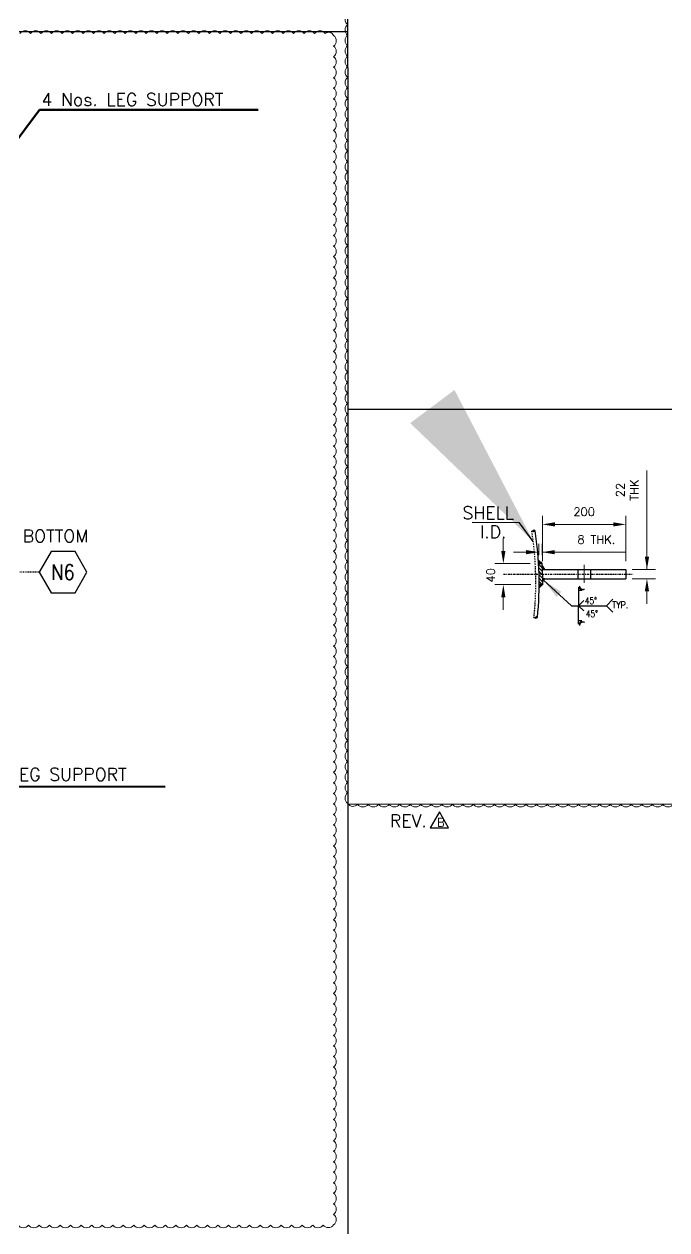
# Model space of a CAD drawing. Header units: inches. Extents: x 26960 to 35074, y -20333 to -19295.
# Drawn here: x 27337.4 to 27413.7, y -19610.2 to -19467 of the extents above; entities that cross this region are included whole.
import ezdxf
from ezdxf.enums import TextEntityAlignment as Align

# ---------------------------------------------------------------- set-up
doc = ezdxf.new("R2010")
doc.units = ezdxf.units.IN
doc.header["$LTSCALE"] = 200
doc.header["$MEASUREMENT"] = 0
for name, pattern in [('CENTER', [2, 1.25, -0.25, 0.25, -0.25]), ('CENTER2', [1.125, 0.75, -0.125, 0.125, -0.125]), ('DASHED', [0.75, 0.5, -0.25]), ('DASHED2', [0.375, 0.25, -0.125])]:
    doc.linetypes.add(name, pattern=pattern)
for name, color, linetype, lineweight in [('1 (CEN)', 1, 'CENTER2', 9), ('AM_5', 3, 'Continuous', 15), ('B-OBJ', 7, 'Continuous', 13), ('EQUIPMENT', 4, 'Continuous', 13), ('OBJECT', 7, 'Continuous', 18)]:
    doc.layers.add(name, color=color, linetype=linetype, lineweight=lineweight)
for name, color, linetype in [('CENTER', 1, 'CENTER'), ('DIM', 1, 'Continuous'), ('DIMENSION', 8, 'Continuous'), ('text', 3, 'Continuous')]:
    doc.layers.add(name, color=color, linetype=linetype)
doc.styles.add("ROMAN'S", font='romans.shx')
doc.styles.add('ROMANS', font='romans.shx')
doc.styles.add('ROMANT', font='romant.shx')
doc.styles.add('RS', font='ROMANS.shx', dxfattribs={"width": 0.8})
doc.dimstyles.new('Scale-10', dxfattribs={"dimscale": 0, "dimtxt": 2.5, "dimasz": 2.5, "dimexe": 1, "dimexo": 1, "dimgap": 1, "dimtad": 1, "dimdec": 0, "dimlfac": 10, "dimzin": 13, "dimdsep": 46, "dimtxsty": 'ROMANS', "dimcen": 0, "dimclrd": 256, "dimclre": 256, "dimclrt": 40, "dimadec": 0, "dimazin": 0, "dimtfac": 1, "dimtdec": 0, "dimtofl": 0, "dimtmove": 0, "dimatfit": 3, "dimfxl": 1.25, "dimlwd": -1, "dimlwe": -1, "dimarcsym": 0})
doc.dimstyles.new('VEP-5', dxfattribs={"dimscale": 0, "dimtxt": 2.5, "dimasz": 2.5, "dimexe": 1, "dimexo": 1, "dimgap": 1, "dimtad": 1, "dimdec": 0, "dimlfac": 20, "dimzin": 9, "dimdsep": 46, "dimtxsty": 'ROMANS', "dimcen": 0, "dimclrd": 256, "dimclre": 256, "dimclrt": 40, "dimadec": 0, "dimazin": 0, "dimtfac": 1, "dimtdec": 0, "dimtofl": 0, "dimtmove": 0, "dimatfit": 3, "dimfxl": 1.25, "dimlwd": -1, "dimlwe": -1, "dimarcsym": 0})
pattern_1 = [(315, (28874.5937786, -18603.4480364), (0.002209708691, 0.002209708691), []), (45, (28874.5937786, -18603.4480364), (-0.002209708691, 0.002209708691), [])]

# ---------------------------------------------------------------- blocks, each defined once
blk = doc.blocks.new('*D276')
at = {"layer": 'AM_5', "transparency": 16777216}
for p, q in [((27394.29, -19529.58), (27394.29, -19528.08)), ((27397.49, -19531.08), (27393.29, -19531.08)), ((27397.55, -19533.57), (27393.29, -19533.57)), ((27394.29, -19535.07), (27394.29, -19536.57))]:
    blk.add_line(p, q, dxfattribs=at)
for points in [[(27394.04, -19529.58), (27394.54, -19529.58), (27394.29, -19531.08)], [(27394.54, -19535.07), (27394.04, -19535.07), (27394.29, -19533.57)]]:
    blk.add_solid(points, dxfattribs=at)
at = {"layer": 'Defpoints', "color": 0, "transparency": 16777216}
for p in [(27398.49, -19531.08), (27394.29, -19533.57), (27398.55, -19533.57)]:
    blk.add_point(p, dxfattribs=at)
at = {"layer": 'AM_5', "color": 40, "transparency": 16777216, "insert": (27392.79, -19532.47), "char_height": 1, "attachment_point": 5, "rotation": 90, "style": 'ROMANS'}
blk.add_mtext('40', dxfattribs=at)
blk = doc.blocks.new('*D277')
at = {"layer": 'AM_5', "transparency": 16777216}
for p, q in [((27411.35, -19531.77), (27411.35, -19520.03)), ((27411.35, -19530.27), (27411.35, -19528.77)), ((27409.6, -19531.77), (27412.35, -19531.77)), ((27409.6, -19532.87), (27412.35, -19532.87)), ((27411.35, -19534.37), (27411.35, -19535.87))]:
    blk.add_line(p, q, dxfattribs=at)
for points in [[(27411.1, -19530.27), (27411.6, -19530.27), (27411.35, -19531.77)], [(27411.6, -19534.37), (27411.1, -19534.37), (27411.35, -19532.87)]]:
    blk.add_solid(points, dxfattribs=at)
at = {"layer": 'Defpoints', "color": 0, "transparency": 16777216}
for p in [(27408.6, -19531.77), (27408.6, -19532.87), (27411.35, -19532.87)]:
    blk.add_point(p, dxfattribs=at)
at = {"layer": 'AM_5', "color": 40, "transparency": 16777216, "insert": (27409.02, -19522.34), "char_height": 1, "attachment_point": 5, "rotation": 90, "style": 'ROMANS'}
blk.add_mtext('22\\PTHK', dxfattribs=at)
blk = doc.blocks.new('*D287')
at = {"layer": 'AM_5', "transparency": 16777216}
for p, q in [((27396.99, -19529.72), (27395.49, -19529.72)), ((27398.49, -19530.08), (27398.49, -19528.72)), ((27398.9, -19530.06), (27398.9, -19528.72)), ((27398.9, -19529.72), (27408.8, -19529.72)), ((27400.4, -19529.72), (27401.9, -19529.72))]:
    blk.add_line(p, q, dxfattribs=at)
for points in [[(27396.99, -19529.97), (27396.99, -19529.47), (27398.49, -19529.72)], [(27400.4, -19529.47), (27400.4, -19529.97), (27398.9, -19529.72)]]:
    blk.add_solid(points, dxfattribs=at)
at = {"layer": 'Defpoints', "color": 0, "transparency": 16777216}
for p in [(27398.49, -19529.72), (27398.49, -19531.08), (27398.9, -19531.06)]:
    blk.add_point(p, dxfattribs=at)
at = {"layer": 'AM_5', "color": 40, "transparency": 16777216, "insert": (27405.35, -19528.22), "char_height": 1, "attachment_point": 5, "style": 'ROMANS'}
blk.add_mtext('8 THK.', dxfattribs=at)
blk = doc.blocks.new('*D288')
at = {"layer": 'AM_5', "transparency": 16777216}
for p, q in [((27398.93, -19530.77), (27398.93, -19525.42)), ((27408.85, -19530.77), (27408.85, -19525.42)), ((27407.35, -19526.42), (27400.43, -19526.42))]:
    blk.add_line(p, q, dxfattribs=at)
for points in [[(27400.43, -19526.17), (27400.43, -19526.67), (27398.93, -19526.42)], [(27407.35, -19526.67), (27407.35, -19526.17), (27408.85, -19526.42)]]:
    blk.add_solid(points, dxfattribs=at)
at = {"layer": 'Defpoints', "color": 0, "transparency": 16777216}
for p in [(27398.93, -19526.42), (27398.93, -19531.77), (27408.85, -19531.77)]:
    blk.add_point(p, dxfattribs=at)
at = {"layer": 'AM_5', "color": 40, "transparency": 16777216, "insert": (27403.89, -19524.92), "char_height": 1, "attachment_point": 5, "style": 'ROMANS'}
blk.add_mtext('200', dxfattribs=at)
blk = doc.blocks.new('REVISION')
at = {"layer": 'DIMENSION', "color": 1, "linetype": 'DASHED2'}
blk.add_lwpolyline([(-2.5, 13.6), (-11.2, 28.6), (-19.9, 13.6)], close=True, dxfattribs=at)
at = {"layer": 'DIMENSION', "color": 1, "linetype": 'DASHED2', "attachment_point": 1, "style": "ROMAN'S"}
for s, insert, char_height, width in [('REV.', (-58.2, 26), 12, 56.203), ('B', (-13.6, 22.6), 8, 5.597)]:
    blk.add_mtext(s, dxfattribs=dict(at, insert=insert, char_height=char_height, width=width))

msp = doc.modelspace()

# ---------------------------------------------------------------- hatches: boundary and pattern name
at = {"linetype": 'DASHED'}
h = msp.add_hatch(dxfattribs=at)
h.set_pattern_fill('ANSI31', color=2, scale=2.25, angle=269.9830004)
h.set_pattern_definition([(314.983, (28874.59378, -18603.44804), (0.19893278, 0.19881477), [])])
h.paths.add_polyline_path([(27398.48699, -19531.08233, -0.007829876), (27398.53821, -19532.32022), (27398.94931, -19532.31533, 0.007855089), (27398.89882, -19531.05905)])
h.paths.add_polyline_path([(27398.53821, -19532.32022, -0.007900089), (27398.55057, -19533.57022), (27398.89939, -19533.57022), (27398.94937, -19532.32022)])
h.paths.add_polyline_path([(27401.46176, -19527.90506), (27404.02605, -19527.90506), (27404.02605, -19529.40506), (27401.46176, -19529.40506)], flags=9)
at = {"layer": 'DIMENSION', "linetype": 'DASHED'}
h = msp.add_hatch(dxfattribs=at)
h.set_pattern_fill('ANSI37', color=5, scale=0.025, angle=270)
h.set_pattern_definition(pattern_1)
h.paths.add_polyline_path([(27398.48699, -19531.08233), (27398.89881, -19531.05882), (27398.46195, -19530.67957)])
h = msp.add_hatch(dxfattribs=at)
h.set_pattern_fill('ANSI37', color=5, scale=0.025, angle=270)
h.set_pattern_definition([(315, (-1.7244525, -6.1162113), (0.0022097086912, 0.0022097086912), []), (45, (-1.7244525, -6.1162113), (-0.0022097086912, 0.0022097086912), [])])
h.paths.add_polyline_path([(27399.16944, -19531.76533), (27398.91368, -19531.34404, -0.002647653), (27398.93205, -19531.76533)])
h.paths.add_polyline_path([(27398.94931, -19533.22792), (27399.16944, -19532.86533), (27398.94931, -19532.86533)])
h = msp.add_hatch(dxfattribs=at)
h.set_pattern_fill('ANSI37', color=5, scale=0.025, angle=270)
h.set_pattern_definition(pattern_1)
h.paths.add_polyline_path([(27398.55057, -19533.57022), (27398.94937, -19533.57022), (27398.54615, -19533.97195)])

# ---------------------------------------------------------------- linework, layer by layer
at = {"elevation": -17.08977}
msp.add_lwpolyline([(27340.57984, -19529.63085), (27339.15931, -19532.09129), (27340.57984, -19534.55173), (27343.42091, -19534.55173), (27344.84144, -19532.09129), (27343.42091, -19529.63085)], close=True, dxfattribs=at)
at = {"layer": '1 (CEN)', "ltscale": 0.5}
msp.add_line((27403.88815, -19533.37358), (27403.88815, -19531.22251), dxfattribs=at)
at = {"layer": 'B-OBJ', "color": 8}
msp.add_line((27375.81865, -19559.65185), (27515.68354, -19559.65185), dxfattribs=at)
at = {"layer": 'B-OBJ', "color": 6}
for points in [[(27414.48266, -19559.65185, -0.5206), (27413.23266, -19559.65185, -0.5206), (27411.98266, -19559.65185, -0.5206), (27410.73266, -19559.65185, -0.5206), (27409.48266, -19559.65185, -0.5206), (27408.23266, -19559.65185, -0.5206), (27406.98266, -19559.65185, -0.5206), (27405.73266, -19559.65185, -0.5206), (27404.48266, -19559.65185, -0.5206), (27403.23266, -19559.65185, -0.5206), (27401.98266, -19559.65185, -0.5206), (27400.73266, -19559.65185, -0.5206), (27399.48266, -19559.65185, -0.5206), (27398.23266, -19559.65185, -0.5206), (27396.98266, -19559.65185, -0.5206), (27395.73266, -19559.65185, -0.5206), (27394.48266, -19559.65185, -0.5206), (27393.23266, -19559.65185, -0.5206), (27391.98266, -19559.65185, -0.5206), (27390.73266, -19559.65185, -0.5206), (27389.48266, -19559.65185, -0.5206), (27388.23266, -19559.65185, -0.5206), (27386.98266, -19559.65185, -0.5206), (27385.73266, -19559.65185, -0.5206), (27384.48266, -19559.65185, -0.5206), (27383.23266, -19559.65185, -0.5206), (27381.98266, -19559.65185, -0.5206), (27380.73266, -19559.65185, -0.5206), (27379.48266, -19559.65185, -0.5206), (27378.23266, -19559.65185, -0.5206), (27376.98266, -19559.65185, -0.5206), (27375.81865, -19559.56586, -0.5206), (27375.81865, -19558.31586, -0.5206), (27375.81865, -19557.06586, -0.5206), (27375.81865, -19555.81586, -0.5206), (27375.81865, -19554.56586, -0.5206), (27375.81865, -19553.31586, -0.5206), (27375.81865, -19552.06586, -0.5206), (27375.81865, -19550.81586, -0.5206), (27375.81865, -19549.56586, -0.5206), (27375.81865, -19548.31586, -0.5206), (27375.81865, -19547.06586, -0.5206), (27375.81865, -19545.81586, -0.5206), (27375.81865, -19544.56586, -0.5206), (27375.81865, -19543.31586, -0.5206), (27375.81865, -19542.06586, -0.5206), (27375.81865, -19540.81586, -0.5206), (27375.81865, -19539.56586, -0.5206), (27375.81865, -19538.31586, -0.5206), (27375.81865, -19537.06586, -0.5206), (27375.81865, -19535.81586, -0.5206), (27375.81865, -19534.56586, -0.5206), (27375.81865, -19533.31586, -0.5206), (27375.81865, -19532.06586, -0.5206), (27375.81865, -19530.81586, -0.5206), (27375.81865, -19529.56586, -0.5206), (27375.81865, -19528.31586, -0.5206), (27375.81865, -19527.06586, -0.5206), (27375.81865, -19525.81586, -0.5206), (27375.81865, -19524.56586, -0.5206), (27375.81865, -19523.31586, -0.5206), (27375.81865, -19522.06586, -0.5206), (27375.81865, -19520.81586, -0.5206), (27375.81865, -19519.56586, -0.5206), (27375.81865, -19518.31586, -0.5206), (27375.81865, -19517.06586, -0.5206), (27375.81865, -19515.81586, -0.5206), (27375.81865, -19514.56586, -0.5206), (27375.81865, -19513.31586, -0.5206), (27375.81865, -19512.06586, -0.5206), (27375.81865, -19510.81586, -0.5206), (27375.81865, -19509.56586, -0.5206), (27375.81865, -19508.31586, -0.5206), (27375.81865, -19507.06586, -0.5206), (27375.81865, -19505.81586, -0.5206), (27375.81865, -19504.56586, -0.5206), (27375.81865, -19503.31586, -0.5206), (27375.81865, -19502.06586, -0.5206), (27375.81865, -19500.81586, -0.5206), (27375.81865, -19499.56586, -0.5206), (27375.81865, -19498.31586, -0.5206), (27375.81865, -19497.06586, -0.5206), (27375.81865, -19495.81586, -0.5206), (27375.81865, -19494.56586, -0.5206), (27375.81865, -19493.31586, -0.5206), (27375.81865, -19492.06586, -0.5206), (27375.81865, -19490.81586, -0.5206), (27375.81865, -19489.56586, -0.5206), (27375.81865, -19488.31586, -0.5206), (27375.81865, -19487.06586, -0.5206), (27375.81865, -19485.81586, -0.5206), (27375.81865, -19484.56586, -0.5206), (27375.81865, -19483.31586, -0.5206), (27375.81865, -19482.06586, -0.5206), (27375.81865, -19480.81586, -0.5206), (27375.81865, -19479.56586, -0.5206), (27375.81865, -19478.31586, -0.5206), (27375.81865, -19477.06586, -0.5206), (27375.81865, -19475.81586, -0.5206), (27375.81865, -19474.56586, -0.5206), (27375.81865, -19473.31586, -0.5206), (27375.81865, -19472.06586, -0.5206), (27375.81865, -19470.81586, -0.5206), (27375.81865, -19469.56586, -0.5206), (27375.81865, -19468.31586, -0.5206), (27375.81865, -19467.06586, -0.5206), (27375.81865, -19465.81586, -0.5206)], [(27336.8815, -19468.11549, -0.5206), (27338.1315, -19468.11549, -0.5206), (27339.3815, -19468.11549, -0.5206), (27340.6315, -19468.11549, -0.5206), (27341.8815, -19468.11549, -0.5206), (27343.1315, -19468.11549, -0.5206), (27344.3815, -19468.11549, -0.5206), (27345.6315, -19468.11549, -0.5206), (27346.8815, -19468.11549, -0.5206), (27348.1315, -19468.11549, -0.5206), (27349.3815, -19468.11549, -0.5206), (27350.6315, -19468.11549, -0.5206), (27351.8815, -19468.11549, -0.5206), (27353.1315, -19468.11549, -0.5206), (27354.3815, -19468.11549, -0.5206), (27355.6315, -19468.11549, -0.5206), (27356.8815, -19468.11549, -0.5206), (27358.1315, -19468.11549, -0.5206), (27359.3815, -19468.11549, -0.5206), (27360.6315, -19468.11549, -0.5206), (27361.8815, -19468.11549, -0.5206), (27363.1315, -19468.11549, -0.5206), (27364.3815, -19468.11549, -0.5206), (27365.6315, -19468.11549, -0.5206), (27366.8815, -19468.11549, -0.5206), (27368.1315, -19468.11549, -0.5206), (27369.3815, -19468.11549, -0.5206), (27370.6315, -19468.11549, -0.5206), (27371.8815, -19468.11549, -0.5206), (27373.1315, -19468.11549, -0.5206), (27374.131, -19468.36599, -0.5206), (27374.131, -19469.61599, -0.5206), (27374.131, -19470.86599, -0.5206), (27374.131, -19472.11599, -0.5206), (27374.131, -19473.36599, -0.5206), (27374.131, -19474.61599, -0.5206), (27374.131, -19475.86599, -0.5206), (27374.131, -19477.11599, -0.5206), (27374.131, -19478.36599, -0.5206), (27374.131, -19479.61599, -0.5206), (27374.131, -19480.86599, -0.5206), (27374.131, -19482.11599, -0.5206), (27374.131, -19483.36599, -0.5206), (27374.131, -19484.61599, -0.5206), (27374.131, -19485.86599, -0.5206), (27374.131, -19487.11599, -0.5206), (27374.131, -19488.36599, -0.5206), (27374.131, -19489.61599, -0.5206), (27374.131, -19490.86599, -0.5206), (27374.131, -19492.11599, -0.5206), (27374.131, -19493.36599, -0.5206), (27374.131, -19494.61599, -0.5206), (27374.131, -19495.86599, -0.5206), (27374.131, -19497.11599, -0.5206), (27374.131, -19498.36599, -0.5206), (27374.131, -19499.61599, -0.5206), (27374.131, -19500.86599, -0.5206), (27374.131, -19502.11599, -0.5206), (27374.131, -19503.36599, -0.5206), (27374.131, -19504.61599, -0.5206), (27374.131, -19505.86599, -0.5206), (27374.131, -19507.11599, -0.5206), (27374.131, -19508.36599, -0.5206), (27374.131, -19509.61599, -0.5206), (27374.131, -19510.86599, -0.5206), (27374.131, -19512.11599, -0.5206), (27374.131, -19513.36599, -0.5206), (27374.131, -19514.61599, -0.5206), (27374.131, -19515.86599, -0.5206), (27374.131, -19517.11599, -0.5206), (27374.131, -19518.36599, -0.5206), (27374.131, -19519.61599, -0.5206), (27374.131, -19520.86599, -0.5206), (27374.131, -19522.11599, -0.5206), (27374.131, -19523.36599, -0.5206), (27374.131, -19524.61599, -0.5206), (27374.131, -19525.86599, -0.5206), (27374.131, -19527.11599, -0.5206), (27374.131, -19528.36599, -0.5206), (27374.131, -19529.61599, -0.5206), (27374.131, -19530.86599, -0.5206), (27374.131, -19532.11599, -0.5206), (27374.131, -19533.36599, -0.5206), (27374.131, -19534.61599, -0.5206), (27374.131, -19535.86599, -0.5206), (27374.131, -19537.11599, -0.5206), (27374.131, -19538.36599, -0.5206), (27374.131, -19539.61599, -0.5206), (27374.131, -19540.86599, -0.5206), (27374.131, -19542.11599, -0.5206), (27374.131, -19543.36599, -0.5206), (27374.131, -19544.61599, -0.5206), (27374.131, -19545.86599, -0.5206), (27374.131, -19547.11599, -0.5206), (27374.131, -19548.36599, -0.5206), (27374.131, -19549.61599, -0.5206), (27374.131, -19550.86599, -0.5206), (27374.131, -19552.11599, -0.5206), (27374.131, -19553.36599, -0.5206), (27374.131, -19554.61599, -0.5206), (27374.131, -19555.86599, -0.5206), (27374.131, -19557.11599, -0.5206), (27374.131, -19558.36599, -0.5206), (27374.131, -19559.61599, -0.5206), (27374.131, -19560.86599, -0.5206), (27374.131, -19562.11599, -0.5206), (27374.131, -19563.36599, -0.5206), (27374.131, -19564.61599, -0.5206), (27374.131, -19565.86599, -0.5206), (27374.131, -19567.11599, -0.5206), (27374.131, -19568.36599, -0.5206), (27374.131, -19569.61599, -0.5206), (27374.131, -19570.86599, -0.5206), (27374.131, -19572.11599, -0.5206), (27374.131, -19573.36599, -0.5206), (27374.131, -19574.61599, -0.5206), (27374.131, -19575.86599, -0.5206), (27374.131, -19577.11599, -0.5206), (27374.131, -19578.36599, -0.5206), (27374.131, -19579.61599, -0.5206), (27374.131, -19580.86599, -0.5206), (27374.131, -19582.11599, -0.5206), (27374.131, -19583.36599, -0.5206), (27374.131, -19584.61599, -0.5206), (27374.131, -19585.86599, -0.5206), (27374.131, -19587.11599, -0.5206), (27374.131, -19588.36599, -0.5206), (27374.131, -19589.61599, -0.5206), (27374.131, -19590.86599, -0.5206), (27374.131, -19592.11599, -0.5206), (27374.131, -19593.36599, -0.5206), (27374.131, -19594.61599, -0.5206), (27374.131, -19595.86599, -0.5206), (27374.131, -19597.11599, -0.5206), (27374.131, -19598.36599, -0.5206), (27374.131, -19599.61599, -0.5206), (27374.131, -19600.86599, -0.5206), (27374.131, -19602.11599, -0.5206), (27374.131, -19603.36599, -0.5206), (27374.131, -19604.61599, -0.5206), (27374.131, -19605.86599, -0.5206), (27374.131, -19607.11599, -0.5206), (27374.131, -19608.36599, -0.5206), (27374.131, -19609.61599, -0.5206), (27372.9001, -19609.63509, -0.5206), (27371.6501, -19609.63509, -0.5206), (27370.4001, -19609.63509, -0.5206), (27369.1501, -19609.63509, -0.5206), (27367.9001, -19609.63509, -0.5206), (27366.6501, -19609.63509, -0.5206), (27365.4001, -19609.63509, -0.5206), (27364.1501, -19609.63509, -0.5206), (27362.9001, -19609.63509, -0.5206), (27361.6501, -19609.63509, -0.5206), (27360.4001, -19609.63509, -0.5206), (27359.1501, -19609.63509, -0.5206), (27357.9001, -19609.63509, -0.5206), (27356.6501, -19609.63509, -0.5206), (27355.4001, -19609.63509, -0.5206), (27354.1501, -19609.63509, -0.5206), (27352.9001, -19609.63509, -0.5206), (27351.6501, -19609.63509, -0.5206), (27350.4001, -19609.63509, -0.5206), (27349.1501, -19609.63509, -0.5206), (27347.9001, -19609.63509, -0.5206), (27346.6501, -19609.63509, -0.5206), (27345.4001, -19609.63509, -0.5206), (27344.1501, -19609.63509, -0.5206), (27342.9001, -19609.63509, -0.5206), (27341.6501, -19609.63509, -0.5206), (27340.4001, -19609.63509, -0.5206), (27339.1501, -19609.63509, -0.5206), (27337.9001, -19609.63509, -0.5206), (27336.6501, -19609.63509, -0.5206)]]:
    msp.add_lwpolyline(points, format="xyb", dxfattribs=at)
at = {"layer": 'CENTER', "linetype": 'CENTER', "ltscale": 0.0001}
msp.add_line((27339.15931, -19532.09129, -17.08977), (27235.90754, -19532.09129, -17.08977), dxfattribs=at)
at = {"layer": 'CENTER', "linetype": 'CENTER', "ltscale": 0.001}
msp.add_line((27394.30106, -19532.31533), (27409.70844, -19532.31533), dxfattribs=at)
at = {"layer": 'DIMENSION'}
for p, q in [((27375.81865, -19472.18417), (27375.81865, -19310.31912)), ((27195.19966, -19467.88816), (27375.81865, -19467.88816)), ((27375.81865, -19472.18417), (27375.81865, -19610.67201)), ((27375.81865, -19512.73203), (27515.87861, -19512.77397, 2.84806))]:
    msp.add_line(p, q, dxfattribs=at)
at = {"layer": 'DIMENSION', "color": 7, "linetype": 'DASHED'}
for p, q in [((27398.46196, -19530.67954), (27398.89881, -19531.05882)), ((27398.89881, -19531.05882), (27398.48699, -19531.08233)), ((27398.91194, -19531.34116), (27399.16944, -19531.76533)), ((27398.93205, -19531.76533), (27408.84931, -19531.76533)), ((27399.16944, -19531.76533), (27398.93205, -19531.76533)), ((27398.94937, -19532.32022), (27398.94937, -19533.57022)), ((27403.13815, -19531.76533), (27403.13815, -19532.86533)), ((27404.63815, -19531.76533), (27404.63815, -19532.86533)), ((27408.84931, -19531.76533), (27408.84931, -19532.86533)), ((27398.54615, -19533.97195), (27398.94937, -19533.57022)), ((27398.94937, -19533.57022), (27398.55057, -19533.57022)), ((27398.94931, -19532.86533), (27408.84931, -19532.86533)), ((27398.94931, -19533.22792), (27399.16944, -19532.86533)), ((27399.16944, -19532.86533), (27398.94931, -19532.86533)), ((27403.22421, -19533.88416), (27403.22421, -19534.27797)), ((27403.22421, -19533.88416), (27403.61802, -19534.27797)), ((27403.22421, -19534.27797), (27403.22421, -19536.07842)), ((27403.61802, -19534.27797), (27403.22421, -19534.28945)), ((27403.83676, -19535.46586), (27403.22421, -19536.07842)), ((27403.22421, -19538.27268), (27403.22421, -19536.07842)), ((27403.83676, -19536.69098), (27403.22421, -19536.07842)), ((27403.61802, -19537.87887), (27403.22421, -19537.86739)), ((27403.22421, -19538.27268), (27403.61802, -19537.87887))]:
    msp.add_line(p, q, dxfattribs=at)
at = {"layer": 'DIMENSION', "color": 6, "linetype": 'Continuous'}
for points in [[(27397.66273, -19527.17), (27397.82685, -19527.17), (27397.87355, -19527.2983), (27397.96694, -19527.0417), (27398.01364, -19527.17), (27398.06773, -19527.17)], [(27397.93244, -19537.47043), (27398.08247, -19537.47043), (27398.13247, -19537.60781), (27398.23247, -19537.33306), (27398.28247, -19537.47043), (27398.33466, -19537.47043)]]:
    msp.add_lwpolyline(points, dxfattribs=at)
at = {"layer": 'DIMENSION', "linetype": 'DASHED', "ltscale": 0.0001}
msp.add_arc((27358.99034, -19533.33636), 39.16092, 353.9402004, 9.0596104, dxfattribs=at)
at = {"layer": 'DIMENSION', "color": 7, "linetype": 'DASHED'}
for centre, radius, start, end in [((27358.99034, -19533.33636), 39.56092, 354.001697, 8.9672495), ((27358.94358, -19533.2942), 40.01771, 1.4016477, 3.2018645), ((27403.75204, -19533.72363), 0.41378, 182.7018791, 294.5616735), ((27403.75204, -19538.43321), 0.41378, 65.4383265, 177.2981209)]:
    msp.add_arc(centre, radius, start, end, dxfattribs=at)
at = {"layer": 'EQUIPMENT', "color": 8, "lineweight": 15, "ltscale": 75}
for p in [(27407.30911, -19535.29905), (27407.30911, -19536.85779)]:
    msp.add_line(p, (27406.52974, -19536.07842), dxfattribs=at)

# ---------------------------------------------------------------- block references
at = {"layer": 'DIMENSION', "color": 6, "linetype": 'DASHED2', "xscale": 0.1252646215129461, "yscale": 0.1252646215129461, "zscale": 0.1252646215129461}
msp.add_blockref('REVISION', (27388.10853, -19564.14324), dxfattribs=at)

# ---------------------------------------------------------------- texts
at = {"color": 3, "style": 'ROMANS'}
for p in [(27339.44106, -19476.71432, -14.53781), (27327.96096, -19556.85793, -17.08977)]:
    msp.add_text('4 Nos. LEG SUPPORT', height=1.5, dxfattribs=at).set_placement(p)
at = {"style": 'ROMANT', "width": 0.85}
msp.add_attdef('N6', text='', height=1.8, dxfattribs=at).set_placement((27342.00038, -19532.09129, -17.08977), align=Align.MIDDLE)
at = {"layer": 'OBJECT', "color": 3, "lineweight": 15, "style": 'RS'}
for s, p in [('SHELL ', (27389.44234, -19525.78931)), ('I.D.', (27391.50694, -19528.06001))]:
    msp.add_text(s, height=1.5, dxfattribs=at).set_placement(p)
at = {"layer": 'OBJECT', "color": 3, "lineweight": 15, "style": 'RS', "width": 0.85}
msp.add_text('TYP.', height=0.8, dxfattribs=at).set_placement((27407.22908, -19536.3775))
at = {"layer": 'OBJECT', "color": 3, "lineweight": 15, "char_height": 0.8, "width": 0.6672797, "attachment_point": 1, "style": 'RS'}
for insert in [(27403.97318, -19535.08258), (27404.09426, -19536.63742)]:
    msp.add_mtext('45%%D', dxfattribs=dict(at, insert=insert))
at = {"layer": 'text', "style": 'ROMANS'}
msp.add_text('BOTTOM', height=1.5, dxfattribs=at).set_placement((27337.2155, -19528.54862))

# ---------------------------------------------------------------- dimensions: what is measured, and where the dimension line sits
at = {"layer": 'AM_5'}
for base, p1, p2, text, picture, middle in [((27411.34918, -19532.86533), (27408.59931, -19531.76533), (27408.59931, -19532.86533), '<>\\PTHK', '*D277', (27411.34918, -19522.34152)), ((27394.28934, -19533.57022), (27398.48699, -19531.08233), (27398.55057, -19533.57022), '40', '*D276', (27394.28934, -19532.46841))]:
    dim = msp.add_linear_dim(base=base, p1=p1, p2=p2, angle=90, text=text, dimstyle='VEP-5', override={"dimscale": 1, "dimtxt": 1, "dimasz": 1.5}, dxfattribs=at)
    dim.commit()
    dim.dimension.update_dxf_attribs({"geometry": picture, "text_midpoint": middle, "dimtype": 160})
dim = msp.add_linear_dim(base=(27398.93205, -19526.41931), p1=(27408.84931, -19531.76533), p2=(27398.93205, -19531.76533), text='200', dimstyle='VEP-5', override={"dimscale": 1, "dimtxt": 1, "dimasz": 1.5, "dimtxsty": 'ROMANS', "dimtfill": 0}, dxfattribs=at)
dim.commit()
dim.dimension.update_dxf_attribs({"geometry": '*D288', "text_midpoint": (27403.89068, -19524.91931)})
dim = msp.add_linear_dim(base=(27398.487, -19529.72171), p1=(27398.89882, -19531.05905), p2=(27398.487, -19531.08255), text='<> THK.', dimstyle='VEP-5', override={"dimscale": 1, "dimtxt": 1, "dimasz": 1.5, "dimtxsty": 'ROMANS', "dimtfill": 0}, dxfattribs=at)
dim.commit()
dim.dimension.update_dxf_attribs({"geometry": '*D287', "text_midpoint": (27405.3512, -19529.72171), "dimtype": 160})

# ---------------------------------------------------------------- leaders
at = {"layer": 'B-OBJ', "color": 8}
for points in [[(27329.71719, -19489.83209, -14.53781), (27339.19359, -19477.18673, -14.53781), (27365.1787, -19477.18673, -14.53781)], [(27321.99247, -19561.15508, -17.08977), (27328.01438, -19557.52225, -17.08977), (27354.12358, -19557.59552, -17.08977)]]:
    msp.add_leader(points, dimstyle='Scale-10', override={"dimscale": 1, "dimtxt": 2.5, "dimasz": 2.5, "dimgap": 1, "dimtad": 0, "dimclrd": 256, "dimlwd": 65535}, dxfattribs=at)
at = {"layer": 'DIM', "lineweight": 15, "ltscale": 0.8}
msp.add_leader([(27397.843, -19528.43246), (27396.20708, -19526.24609), (27390.57734, -19526.17768)], dimstyle='VEP-5', override={"dimscale": 1, "dimasz": 20}, dxfattribs=at)
at = {"layer": 'DIMENSION'}
msp.add_leader([(27399.05938, -19533.04662), (27402.3689, -19536.07842), (27406.52974, -19536.07842)], dimstyle='VEP-5', override={"dimscale": 1}, dxfattribs=at)

doc.saveas('drawing.dxf')
